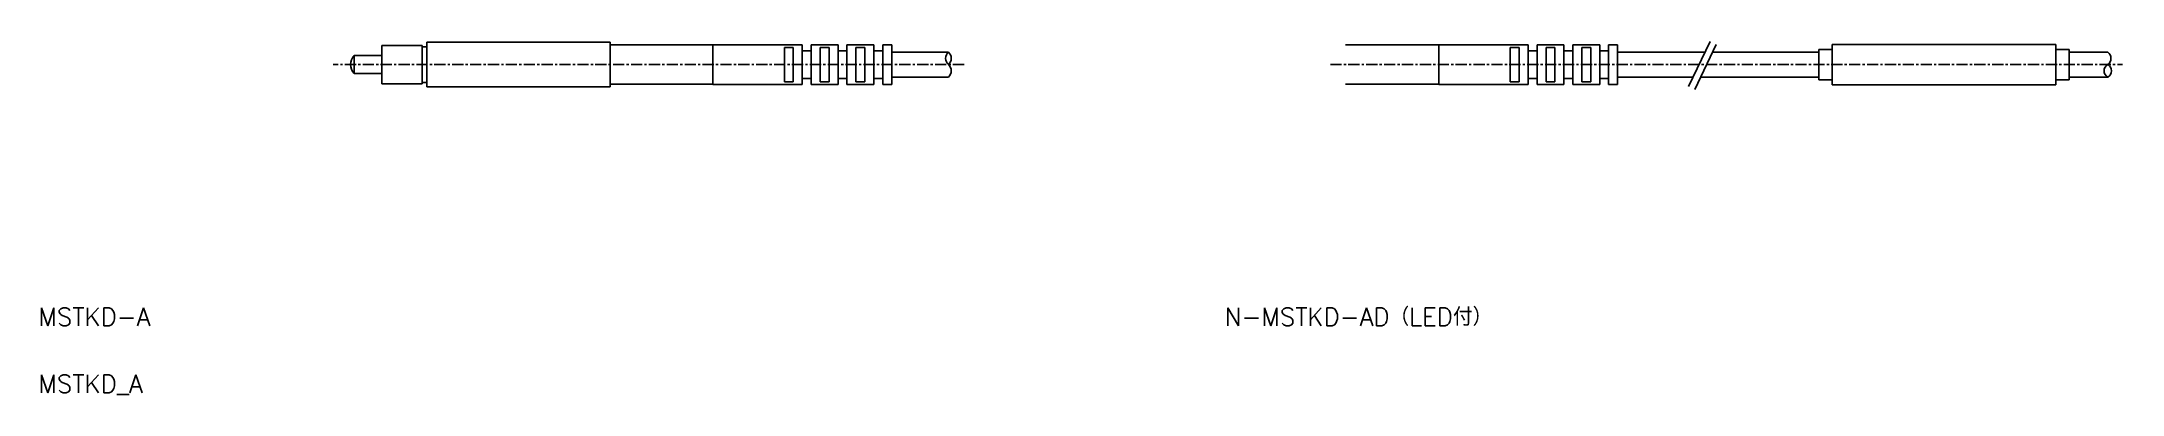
# Model space of a CAD drawing. Extents: x 5 to 238, y 5 to 44.
import ezdxf

# ---------------------------------------------------------------- set-up
doc = ezdxf.new("R2010")
doc.units = 0
doc.linetypes.add('CENTER', pattern=[2, 1.25, -0.25, 0.25, -0.25])
doc.layers.get('0').update_dxf_attribs({"linetype": 'CONTINUOUS'})
doc.layers.add('CENTER', color=1, linetype='CENTER')
doc.styles.get("Standard").update_dxf_attribs({"font": 'txt.shx', "bigfont": 'bigfont.shx'})

msp = doc.modelspace()

# ---------------------------------------------------------------- linework, layer by layer
at = {"color": 7, "linetype": 'CONTINUOUS'}
for p, q in [((48.4, 44.22), (48.4, 39.22)), ((48.4, 44.22), (68.9, 44.22)), ((68.9, 39.22), (68.9, 44.22)), ((43.4, 42.72), (40.28, 42.72)), ((40.28, 42.72), (40.28, 40.72)), ((43.4, 43.87), (47.9, 43.87)), ((43.4, 43.87), (43.4, 39.57)), ((47.9, 43.87), (47.9, 39.57)), ((47.9, 43.72), (48.4, 43.72)), ((68.9, 43.92), (80.4, 43.92)), ((80.4, 43.94), (80.4, 41.72)), ((80.4, 43.94), (90.4, 43.94)), ((80.4, 43.92), (80.4, 39.52)), ((88.4, 43.64), (88.4, 41.72)), ((88.4, 43.64), (89.4, 43.64)), ((89.4, 43.64), (89.4, 41.72)), ((90.4, 43.94), (90.4, 41.72)), ((90.4, 43.27), (91.4, 43.27)), ((91.4, 43.94), (91.4, 41.72)), ((91.4, 43.94), (94.4, 43.94)), ((92.4, 43.64), (92.4, 41.72)), ((92.4, 43.64), (93.4, 43.64)), ((93.4, 43.64), (93.4, 41.72)), ((94.4, 43.94), (94.4, 41.72)), ((94.4, 43.27), (95.4, 43.27)), ((95.4, 43.94), (95.4, 41.72)), ((95.4, 43.94), (98.4, 43.94)), ((96.4, 43.64), (96.4, 41.72)), ((96.4, 43.64), (97.4, 43.64)), ((97.4, 43.64), (97.4, 41.72)), ((98.4, 43.94), (98.4, 41.72)), ((98.4, 43.27), (99.4, 43.27)), ((99.4, 43.94), (99.4, 41.72)), ((99.4, 43.94), (100.4, 43.94)), ((100.4, 43.94), (100.4, 41.72)), ((100.4, 43.12), (106.74, 43.12)), ((151.13, 43.92), (161.57, 43.92)), ((161.57, 43.94), (161.57, 41.72)), ((161.57, 43.94), (171.57, 43.94)), ((161.57, 43.92), (161.57, 39.52)), ((169.57, 43.64), (169.57, 41.72)), ((169.57, 43.64), (170.57, 43.64)), ((170.57, 43.64), (170.57, 41.72)), ((171.57, 43.94), (171.57, 41.72)), ((171.57, 43.27), (172.57, 43.27)), ((172.57, 43.94), (172.57, 41.72)), ((172.57, 43.94), (175.57, 43.94)), ((173.57, 43.64), (173.57, 41.72)), ((173.57, 43.64), (174.57, 43.64)), ((174.57, 43.64), (174.57, 41.72)), ((175.57, 43.94), (175.57, 41.72)), ((175.57, 43.27), (176.57, 43.27)), ((176.57, 43.94), (176.57, 41.72)), ((176.57, 43.94), (179.57, 43.94)), ((177.57, 43.64), (177.57, 41.72)), ((177.57, 43.64), (178.57, 43.64)), ((178.57, 43.64), (178.57, 41.72)), ((179.57, 43.94), (179.57, 41.72)), ((179.57, 43.27), (180.57, 43.27)), ((180.57, 43.94), (180.57, 41.72)), ((180.57, 43.94), (181.57, 43.94)), ((181.57, 43.94), (181.57, 41.72)), ((181.57, 43.12), (191.34, 43.12)), ((192.2, 43.12), (204.07, 43.12)), ((204.07, 43.42), (204.07, 40.02)), ((205.57, 43.42), (204.07, 43.42)), ((205.57, 43.97), (205.57, 39.47)), ((205.57, 43.97), (230.57, 43.97)), ((230.57, 43.97), (230.57, 39.47)), ((230.57, 43.42), (232.07, 43.42)), ((232.07, 43.42), (232.07, 40.02)), ((236.38, 43.12), (232.07, 43.12)), ((43.4, 40.72), (40.28, 40.72)), ((43.4, 39.57), (47.9, 39.57)), ((47.9, 39.72), (48.4, 39.72)), ((80.4, 39.49), (80.4, 41.72)), ((88.4, 39.79), (88.4, 41.72)), ((88.4, 39.79), (89.4, 39.79)), ((89.4, 39.79), (89.4, 41.72)), ((90.4, 39.49), (90.4, 41.72)), ((90.4, 40.17), (91.4, 40.17)), ((91.4, 39.49), (91.4, 41.72)), ((92.4, 39.79), (92.4, 41.72)), ((92.4, 39.79), (93.4, 39.79)), ((93.4, 39.79), (93.4, 41.72)), ((94.4, 39.49), (94.4, 41.72)), ((94.4, 40.17), (95.4, 40.17)), ((95.4, 39.49), (95.4, 41.72)), ((96.4, 39.79), (96.4, 41.72)), ((96.4, 39.79), (97.4, 39.79)), ((97.4, 39.79), (97.4, 41.72)), ((98.4, 39.49), (98.4, 41.72)), ((98.4, 40.17), (99.4, 40.17)), ((99.4, 39.49), (99.4, 41.72)), ((100.4, 39.49), (100.4, 41.72)), ((100.4, 40.32), (106.74, 40.32)), ((161.57, 39.49), (161.57, 41.72)), ((169.57, 39.79), (169.57, 41.72)), ((169.57, 39.79), (170.57, 39.79)), ((170.57, 39.79), (170.57, 41.72)), ((171.57, 39.49), (171.57, 41.72)), ((171.57, 40.17), (172.57, 40.17)), ((172.57, 39.49), (172.57, 41.72)), ((173.57, 39.79), (173.57, 41.72)), ((173.57, 39.79), (174.57, 39.79)), ((174.57, 39.79), (174.57, 41.72)), ((175.57, 39.49), (175.57, 41.72)), ((175.57, 40.17), (176.57, 40.17)), ((176.57, 39.49), (176.57, 41.72)), ((177.57, 39.79), (177.57, 41.72)), ((177.57, 39.79), (178.57, 39.79)), ((178.57, 39.79), (178.57, 41.72)), ((179.57, 39.49), (179.57, 41.72)), ((179.57, 40.17), (180.57, 40.17)), ((180.57, 39.49), (180.57, 41.72)), ((181.57, 39.49), (181.57, 41.72)), ((181.57, 40.32), (190, 40.32)), ((190.85, 40.32), (204.07, 40.32)), ((205.57, 40.02), (204.07, 40.02)), ((230.57, 40.02), (232.07, 40.02)), ((236.38, 40.32), (232.07, 40.32)), ((48.4, 39.22), (68.9, 39.22)), ((68.9, 39.52), (80.4, 39.52)), ((80.4, 39.49), (90.4, 39.49)), ((91.4, 39.49), (94.4, 39.49)), ((95.4, 39.49), (98.4, 39.49)), ((99.4, 39.49), (100.4, 39.49)), ((151.13, 39.52), (161.57, 39.52)), ((161.57, 39.49), (171.57, 39.49)), ((172.57, 39.49), (175.57, 39.49)), ((176.57, 39.49), (179.57, 39.49)), ((180.57, 39.49), (181.57, 39.49)), ((205.57, 39.47), (230.57, 39.47))]:
    msp.add_line(p, q, dxfattribs=at)
at = {"color": 3, "linetype": 'CONTINUOUS'}
for p, q in [((191.91, 44.29), (189.5, 39.27)), ((192.6, 43.96), (190.19, 38.94))]:
    msp.add_line(p, q, dxfattribs=at)
at = {"color": 7, "linetype": 'CONTINUOUS'}
msp.add_arc((41.4, 41.72), 1.5, 138.1897, 221.8103, dxfattribs=at)
at = {"color": 3, "linetype": 'CONTINUOUS'}
for centre, radius, start, end in [((107.36, 42.42), 0.933, 131.4096, 228.5891), ((106.12, 42.42), 0.933, 311.4109, 48.5904), ((235.86, 42.42), 0.876, 306.9796, 53.0204), ((106.12, 41.02), 0.933, 311.4096, 48.5891), ((236.76, 41.02), 0.793, 118.0682, 241.9318), ((236.01, 41.02), 0.793, 298.0682, 61.9318)]:
    msp.add_arc(centre, radius, start, end, dxfattribs=at)
at = {"color": 7, "linetype": 'CONTINUOUS'}
for p in [(161.57, 41.72), (205.57, 41.72), (230.57, 41.72), (232.07, 41.72)]:
    msp.add_point(p, dxfattribs=at)
at = {"layer": 'CENTER', "color": 1, "linetype": 'CENTER'}
for p, q in [((108.5, 41.72), (37.93, 41.72)), ((149.46, 41.72), (238.02, 41.72))]:
    msp.add_line(p, q, dxfattribs=at)

# ---------------------------------------------------------------- texts
at = {"color": 7, "linetype": 'CONTINUOUS'}
for s, p in [('MSTKD-A', (5, 12.5)), ('N-MSTKD-AD（LED付）', (137.64, 12.5)), ('MSTKD_A', (5, 5))]:
    msp.add_text(s, height=2, dxfattribs=at).set_placement(p)

doc.saveas('drawing.dxf')
